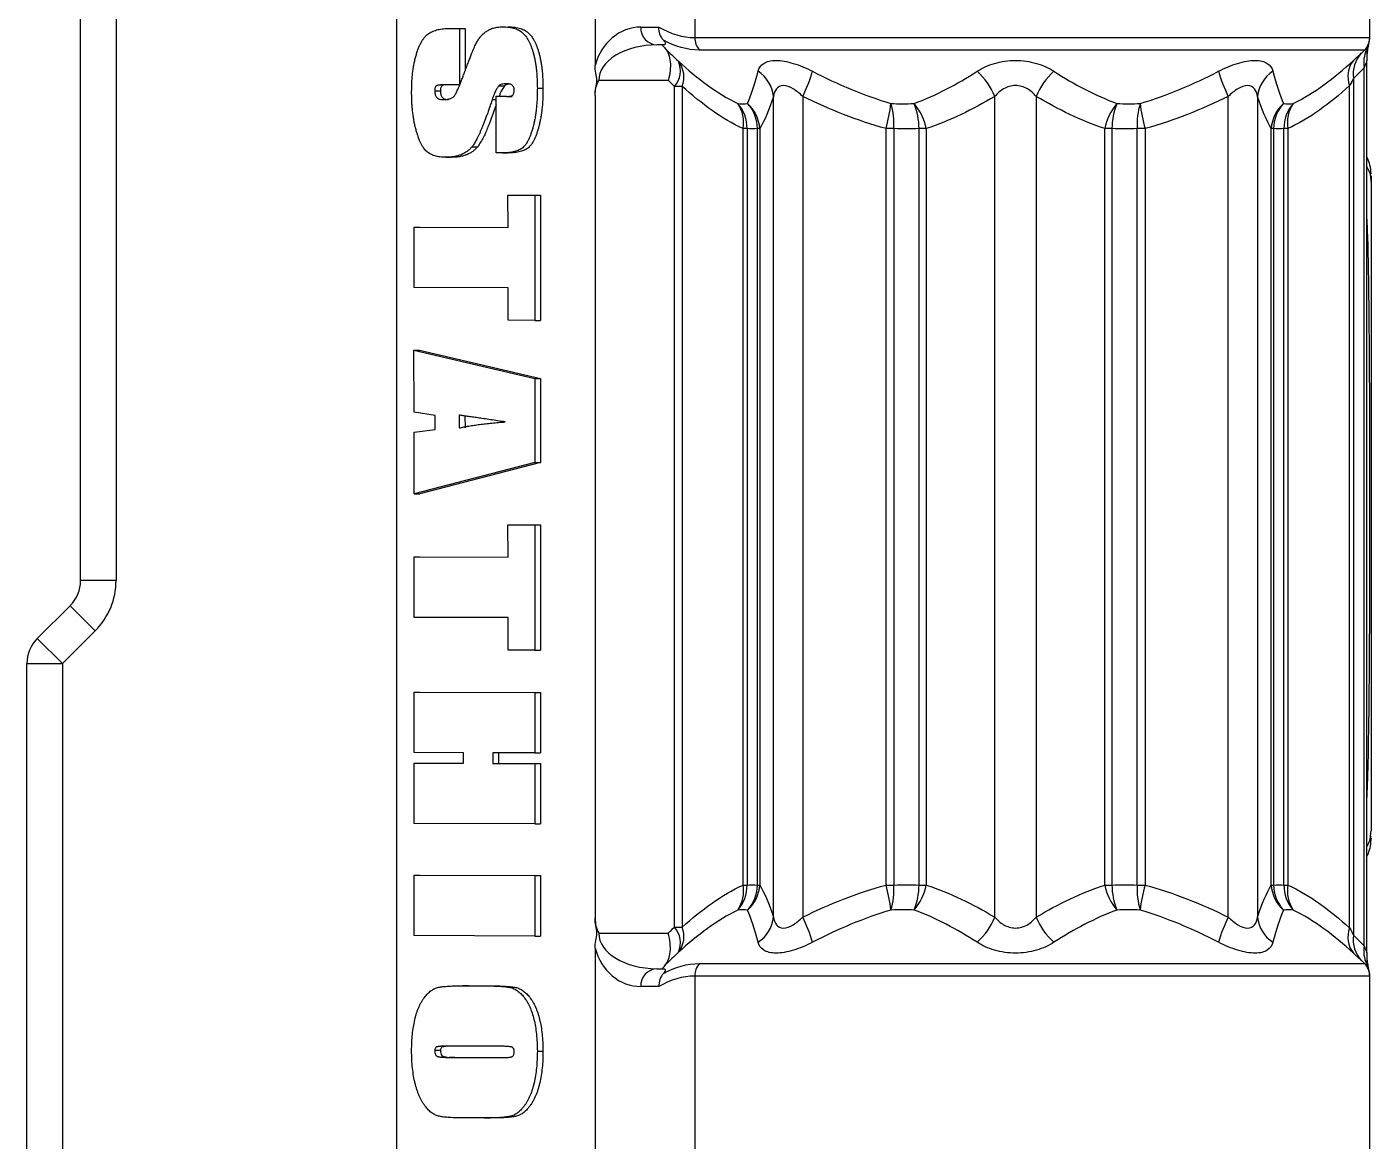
# Model space of a CAD drawing. Header units: millimetres. Extents: x -56 to 279, y 0 to 216.
# Drawn here: x -51.14 to -25.93, y 24.56 to 45.47 of the extents above; entities that cross this region are included whole.
import ezdxf

# ---------------------------------------------------------------- set-up
doc = ezdxf.new("R2010")
doc.units = ezdxf.units.MM

msp = doc.modelspace()

# ---------------------------------------------------------------- linework, layer by layer
at = {"color": 7, "linetype": 'Continuous', "lineweight": 25}
for p, q in [((-50.136, 35.082), (-50.136, 52.965)), ((-49.469, 52.965), (-49.469, 35.082)), ((-44.214, 52.965), (-44.214, 19.965)), ((-40.486, 52.965), (-40.486, 44.746)), ((-38.617, 52.965), (-38.617, 45.27)), ((-25.959, 45.266), (-25.959, 52.965)), ((-43.207, 45.442), (-43.032, 45.441)), ((-43.207, 45.442), (-43.101, 45.442)), ((-43.101, 45.442), (-42.926, 45.441)), ((-43.032, 45.441), (-43.03, 44.38)), ((-43.032, 45.441), (-42.926, 45.441)), ((-42.926, 45.441), (-42.925, 44.645)), ((-39.629, 45.465), (-39.289, 45.465)), ((-39.198, 45.132), (-39.327, 45.132)), ((-38.617, 45.27), (-25.959, 45.27)), ((-26.057, 45.034), (-38.529, 45.034)), ((-26.01, 44.842), (-26.008, 44.912)), ((-26.065, 28.225), (-26.065, 44.706)), ((-26.014, 28.089), (-26.014, 44.842)), ((-43.03, 44.38), (-43.329, 44.381)), ((-43.239, 44.38), (-43.297, 44.375)), ((-39.115, 44.465), (-40.418, 44.465)), ((-26.337, 28.563), (-26.337, 44.368)), ((-26.263, 44.504), (-26.263, 28.427)), ((-43.493, 44.272), (-43.387, 44.272)), ((-42.344, 43.106), (-42.345, 44.167)), ((-42.345, 44.167), (-42.151, 44.166)), ((-42.345, 44.167), (-42.239, 44.167)), ((-42.291, 44.365), (-42.185, 44.365)), ((-42.239, 44.167), (-42.147, 44.167)), ((-42.151, 44.166), (-42.045, 44.166)), ((-41.57, 44.319), (-41.464, 44.319)), ((-40.486, 44.185), (-40.486, 28.746)), ((-38.852, 44.353), (-38.997, 44.353)), ((-38.997, 28.578), (-38.997, 44.353)), ((-38.852, 44.353), (-38.852, 28.578)), ((-37.142, 28.766), (-37.142, 44.165)), ((-36.593, 44.165), (-36.593, 28.766)), ((-32.991, 28.766), (-32.991, 44.165)), ((-32.214, 44.165), (-32.214, 28.766)), ((-28.613, 28.766), (-28.613, 44.165)), ((-28.063, 44.165), (-28.063, 28.766)), ((-37.637, 43.561), (-37.712, 43.561)), ((-37.712, 29.369), (-37.712, 43.561)), ((-37.637, 43.561), (-37.637, 29.369)), ((-37.399, 43.561), (-37.441, 43.561)), ((-37.441, 29.369), (-37.441, 43.561)), ((-37.399, 43.561), (-37.399, 29.369)), ((-34.884, 43.561), (-35.031, 43.561)), ((-35.031, 29.369), (-35.031, 43.561)), ((-34.884, 43.561), (-34.884, 29.369)), ((-34.277, 43.561), (-34.411, 43.561)), ((-34.411, 29.369), (-34.411, 43.561)), ((-34.277, 43.561), (-34.277, 29.369)), ((-30.928, 29.369), (-30.928, 43.561)), ((-30.795, 43.561), (-30.928, 43.561)), ((-30.795, 43.561), (-30.795, 29.369)), ((-30.321, 29.369), (-30.321, 43.561)), ((-30.174, 43.561), (-30.321, 43.561)), ((-30.174, 43.561), (-30.174, 29.369)), ((-27.806, 29.369), (-27.806, 43.561)), ((-27.764, 43.561), (-27.806, 43.561)), ((-27.764, 43.561), (-27.764, 29.369)), ((-27.568, 29.369), (-27.568, 43.561)), ((-27.494, 43.561), (-27.568, 43.561)), ((-27.494, 43.561), (-27.494, 29.369)), ((-42.794, 43.222), (-42.688, 43.222)), ((-43.285, 43.023), (-43.179, 43.023)), ((-42.226, 43.105), (-42.344, 43.106)), ((-42.226, 43.105), (-42.119, 43.105)), ((-25.936, 42.673), (-25.936, 42.545)), ((-42.12, 41.706), (-42.121, 42.312)), ((-42.121, 42.312), (-41.619, 42.31)), ((-42.121, 42.312), (-42.015, 42.312)), ((-42.015, 42.312), (-41.513, 42.31)), ((-41.619, 42.31), (-41.616, 39.962)), ((-41.619, 42.31), (-41.513, 42.31)), ((-41.513, 42.31), (-41.509, 39.962)), ((-43.88, 40.577), (-43.882, 41.712)), ((-43.882, 41.712), (-42.12, 41.706)), ((-43.882, 41.712), (-43.776, 41.712)), ((-43.776, 41.712), (-42.12, 41.707)), ((-42.119, 40.572), (-43.88, 40.577)), ((-42.118, 39.964), (-42.119, 40.572)), ((-41.616, 39.962), (-42.118, 39.964)), ((-41.616, 39.962), (-41.509, 39.962)), ((-43.881, 38.241), (-43.883, 39.407)), ((-43.883, 39.407), (-41.618, 38.872)), ((-43.883, 39.407), (-43.777, 39.407)), ((-43.777, 39.407), (-41.512, 38.872)), ((-41.618, 38.872), (-41.616, 37.296)), ((-41.618, 38.872), (-41.512, 38.872)), ((-41.512, 38.872), (-41.51, 37.296)), ((-43.485, 38.179), (-43.881, 38.241)), ((-43.485, 37.913), (-43.485, 38.179)), ((-43.033, 38.185), (-43.033, 37.944)), ((-42.927, 38.169), (-42.926, 37.944)), ((-43.881, 37.864), (-43.485, 37.913)), ((-43.879, 36.708), (-43.881, 37.864)), ((-41.616, 37.296), (-43.879, 36.708)), ((-41.51, 37.296), (-43.773, 36.708)), ((-41.616, 37.296), (-41.51, 37.296)), ((-43.879, 36.708), (-43.773, 36.708)), ((-42.12, 35.52), (-42.121, 36.126)), ((-42.121, 36.126), (-41.619, 36.124)), ((-42.121, 36.126), (-42.015, 36.126)), ((-42.015, 36.126), (-41.513, 36.124)), ((-41.619, 36.124), (-41.616, 33.776)), ((-41.619, 36.124), (-41.513, 36.124)), ((-41.513, 36.124), (-41.509, 33.776)), ((-43.88, 34.391), (-43.882, 35.526)), ((-43.882, 35.526), (-42.12, 35.52)), ((-43.882, 35.526), (-43.776, 35.526)), ((-43.776, 35.526), (-42.12, 35.521)), ((-49.469, 35.082), (-50.136, 35.082)), ((-50.947, 33.994), (-50.331, 34.61)), ((-50.331, 34.61), (-49.86, 34.139)), ((-42.119, 34.386), (-43.88, 34.391)), ((-42.118, 33.778), (-42.119, 34.386)), ((-49.86, 34.139), (-50.476, 33.523)), ((-50.476, 33.523), (-50.947, 33.994)), ((-41.616, 33.776), (-42.118, 33.778)), ((-41.616, 33.776), (-41.509, 33.776)), ((-51.143, 33.523), (-50.476, 33.523)), ((-51.143, 19.965), (-51.143, 33.523)), ((-50.476, 33.523), (-50.476, 19.965)), ((-43.881, 31.853), (-43.882, 32.987)), ((-43.882, 32.987), (-41.618, 32.98)), ((-43.882, 32.987), (-43.776, 32.987)), ((-43.776, 32.987), (-41.512, 32.98)), ((-41.618, 32.98), (-41.617, 31.846)), ((-41.618, 32.98), (-41.512, 32.98)), ((-41.512, 32.98), (-41.511, 31.846)), ((-42.956, 31.85), (-43.881, 31.853)), ((-42.955, 31.653), (-42.956, 31.85)), ((-41.617, 31.846), (-42.404, 31.848)), ((-42.404, 31.848), (-42.404, 31.651)), ((-42.298, 31.848), (-42.298, 31.651)), ((-41.617, 31.846), (-41.511, 31.846)), ((-43.879, 30.522), (-43.881, 31.656)), ((-43.881, 31.656), (-42.955, 31.653)), ((-43.881, 31.656), (-43.774, 31.656)), ((-43.774, 31.656), (-42.955, 31.654)), ((-42.404, 31.651), (-41.616, 31.649)), ((-42.404, 31.651), (-42.298, 31.651)), ((-42.298, 31.651), (-41.51, 31.649)), ((-41.616, 31.649), (-41.615, 30.515)), ((-41.616, 31.649), (-41.51, 31.649)), ((-41.51, 31.649), (-41.509, 30.515)), ((-41.615, 30.515), (-43.879, 30.522)), ((-41.615, 30.515), (-41.509, 30.515)), ((-43.881, 28.419), (-43.882, 29.553)), ((-43.882, 29.553), (-41.618, 29.546)), ((-43.882, 29.553), (-43.776, 29.553)), ((-43.776, 29.553), (-41.512, 29.546)), ((-41.618, 29.546), (-41.617, 28.412)), ((-41.618, 29.546), (-41.512, 29.546)), ((-41.512, 29.546), (-41.511, 28.412)), ((-37.712, 29.369), (-37.637, 29.369)), ((-37.441, 29.369), (-37.399, 29.369)), ((-35.031, 29.369), (-34.884, 29.369)), ((-34.411, 29.369), (-34.277, 29.369)), ((-30.928, 29.369), (-30.795, 29.369)), ((-30.321, 29.369), (-30.174, 29.369)), ((-27.806, 29.369), (-27.764, 29.369)), ((-27.568, 29.369), (-27.494, 29.369)), ((-38.997, 28.578), (-38.852, 28.578)), ((-41.617, 28.412), (-43.881, 28.419)), ((-41.617, 28.412), (-41.511, 28.412)), ((-40.418, 28.465), (-39.115, 28.465)), ((-40.486, 28.185), (-40.486, 19.965)), ((-26.008, 28.019), (-26.009, 28.089)), ((-39.327, 27.799), (-39.198, 27.799)), ((-38.529, 27.896), (-26.057, 27.896)), ((-42.864, 27.478), (-42.97, 27.478)), ((-42.939, 27.478), (-42.562, 27.477)), ((-42.939, 27.478), (-42.832, 27.478)), ((-42.864, 27.478), (-42.832, 27.478)), ((-42.832, 27.478), (-42.456, 27.477)), ((-25.959, 27.661), (-38.617, 27.661)), ((-38.617, 27.661), (-38.617, 19.965)), ((-25.959, 19.965), (-25.959, 27.665)), ((-42.562, 27.477), (-42.456, 27.477)), ((-39.289, 27.465), (-39.629, 27.465)), ((-43.386, 26.261), (-43.493, 26.261)), ((-42.214, 26.342), (-43.242, 26.345)), ((-41.57, 26.253), (-41.464, 26.253)), ((-43.226, 26.134), (-42.214, 26.131)), ((-43.119, 26.134), (-43.226, 26.134)), ((-43.2, 26.138), (-43.133, 26.135)), ((-43.119, 26.134), (-42.208, 26.131)), ((-42.559, 24.998), (-42.936, 24.999)), ((-42.559, 24.998), (-42.453, 24.998))]:
    msp.add_line(p, q, dxfattribs=at)
at = {"color": 8, "linetype": 'Continuous', "lineweight": 25}
msp.add_line((-42.416, 44.106), (-42.345, 44.106), dxfattribs=at)
at = {"color": 7, "linetype": 'Continuous', "lineweight": 25}
for centre, radius, start, end in [((-39.311, 45.45), 0.319, 177.297, 267.0142), ((-38.266, 45.268), 0.352, 179.5766, 221.5357), ((-26.293, 45.27), 0.333, 315.0004, 0.0001), ((-25.712, 44.593), 0.558, 136.7221, 189.154), ((-25.515, 44.802), 0.558, 155.0677, 189.8813), ((-39.331, 44.647), 0.445, 318.6553, 23.4814), ((-39.302, 44.526), 0.482, 339.0032, 38.235), ((-37.779, 44.1), 0.64, 5.8292, 56.9532), ((-39.087, 45.408), 2.787, 333.5126, 343.9278), ((-34.099, 43.735), 1.188, 21.1904, 49.3205), ((-31.107, 43.735), 1.188, 130.6795, 158.8096), ((-26.118, 45.408), 2.787, 196.0722, 206.4874), ((-27.427, 44.1), 0.64, 123.0468, 174.1708), ((-25.889, 44.541), 0.481, 141.667, 201.1214), ((-38.321, 43.578), 0.684, 358.6121, 41.7151), ((-38.326, 43.679), 0.625, 349.2008, 34.4963), ((-38.067, 43.527), 0.668, 2.9311, 49.1593), ((-38.146, 43.553), 0.705, 0.6929, 42.8941), ((-37.868, 44.351), 2.945, 344.4555, 353.8059), ((-36.226, 43.64), 1.344, 356.6411, 16.9845), ((-35.341, 43.34), 1.087, 11.7765, 39.6307), ((-35.805, 43.53), 1.395, 1.2924, 21.1348), ((-29.864, 43.34), 1.087, 140.3693, 168.2235), ((-29.401, 43.53), 1.395, 158.8652, 178.7076), ((-28.979, 43.64), 1.344, 163.0155, 183.3589), ((-27.337, 44.351), 2.945, 186.1941, 195.5445), ((-27.139, 43.527), 0.668, 130.8407, 177.0689), ((-27.059, 43.553), 0.705, 137.1059, 179.3071), ((-26.885, 43.578), 0.684, 138.2849, 181.3879), ((-26.879, 43.679), 0.625, 145.5037, 190.7992), ((-26.603, 42.715), 0.667, 0.0024, 27.9722), ((-50.803, 35.082), 0.667, 315, 0), ((-50.803, 35.082), 1.333, 315, 0), ((-50.476, 33.523), 0.667, 135, 180), ((-38.321, 29.353), 0.684, 318.2849, 1.3879), ((-38.326, 29.252), 0.625, 325.5037, 10.7992), ((-38.067, 29.404), 0.668, 310.8407, 357.0689), ((-38.146, 29.378), 0.705, 317.1059, 359.3071), ((-37.868, 28.58), 2.945, 6.1941, 15.5445), ((-36.226, 29.291), 1.344, 343.0155, 3.3589), ((-35.341, 29.591), 1.087, 320.3693, 348.2235), ((-35.805, 29.401), 1.395, 338.8652, 358.7076), ((-29.864, 29.591), 1.087, 191.7765, 219.6307), ((-29.401, 29.401), 1.395, 181.2924, 201.1348), ((-28.979, 29.291), 1.344, 176.6411, 196.9845), ((-27.337, 28.58), 2.945, 164.4555, 173.8059), ((-27.139, 29.404), 0.668, 182.9311, 229.1593), ((-27.059, 29.378), 0.705, 180.6929, 222.8941), ((-26.885, 29.353), 0.684, 178.6121, 221.7151), ((-26.879, 29.252), 0.625, 169.2008, 214.4963), ((-37.779, 28.831), 0.64, 303.0468, 354.1708), ((-39.087, 27.523), 2.787, 16.0722, 26.4874), ((-34.099, 29.195), 1.188, 310.6795, 338.8096), ((-31.107, 29.195), 1.188, 201.1904, 229.3205), ((-26.118, 27.523), 2.787, 153.5126, 163.9278), ((-27.427, 28.831), 0.64, 185.8292, 236.9532), ((-39.331, 28.284), 0.445, 336.5186, 41.3447), ((-39.302, 28.405), 0.482, 321.765, 20.9968), ((-25.889, 28.39), 0.481, 158.8786, 218.333), ((-25.712, 28.338), 0.558, 170.846, 223.2779), ((-25.515, 28.129), 0.558, 170.1187, 204.9323), ((-39.311, 27.48), 0.319, 92.9858, 182.703), ((-38.266, 27.663), 0.352, 138.4643, 180.4234), ((-26.293, 27.661), 0.333, 359.9999, 44.9996)]:
    msp.add_arc(centre, radius, start, end, dxfattribs=at)
at = {"color": 8, "linetype": 'Continuous', "lineweight": 25}
for centre, start, end in [((-26.267, 45.196), 327.2291, 349.0215), ((-26.267, 27.735), 10.9007, 32.771)]:
    msp.add_arc(centre, 0.293, start, end, dxfattribs=at)
at = {"color": 7, "linetype": 'Continuous', "lineweight": 25}
for centre, major_axis, ratio, start_param, end_param in [((-39.629, 44.465), (0, 1), 0.8927, 0, 1.286503), ((-39.327, 44.465), (1.091, 0), 0.61118, 1.570796, 3.141593), ((-39.327, 28.465), (1.091, 0), 0.61118, 3.141593, 4.712389), ((-39.629, 28.465), (0, 1), 0.8927, 1.855089, 3.141593)]:
    msp.add_ellipse(centre, major_axis=major_axis, ratio=ratio, start_param=start_param, end_param=end_param, dxfattribs=at)
for points, knots in [([(-43.927, 44.235), (-43.927, 44.269), (-43.926, 44.336), (-43.923, 44.436), (-43.916, 44.531), (-43.906, 44.623), (-43.894, 44.711), (-43.879, 44.795), (-43.861, 44.875), (-43.84, 44.952), (-43.817, 45.023), (-43.792, 45.089), (-43.765, 45.147), (-43.737, 45.2), (-43.707, 45.246), (-43.676, 45.287), (-43.643, 45.321), (-43.607, 45.348), (-43.569, 45.37), (-43.527, 45.389), (-43.482, 45.406), (-43.434, 45.419), (-43.382, 45.429), (-43.327, 45.436), (-43.268, 45.441), (-43.228, 45.441), (-43.207, 45.442)], [0, 0, 0, 0, 0.060416, 0.11856, 0.174719, 0.228989, 0.280958, 0.331468, 0.380261, 0.427461, 0.472369, 0.514516, 0.553522, 0.589887, 0.623839, 0.655934, 0.686034, 0.714885, 0.74407, 0.774754, 0.806986, 0.841339, 0.877554, 0.915978, 0.956897, 1, 1, 1, 1]), ([(-42.92, 44.657), (-42.908, 44.688), (-42.886, 44.747), (-42.855, 44.832), (-42.825, 44.908), (-42.798, 44.976), (-42.773, 45.036), (-42.751, 45.088), (-42.731, 45.132), (-42.707, 45.18), (-42.676, 45.233), (-42.633, 45.29), (-42.583, 45.34), (-42.536, 45.379), (-42.495, 45.405), (-42.463, 45.423), (-42.428, 45.438), (-42.39, 45.449), (-42.351, 45.459), (-42.31, 45.466), (-42.267, 45.469), (-42.237, 45.47), (-42.222, 45.47)], [0, 0, 0, 0, 0.080577, 0.154475, 0.221593, 0.281654, 0.335343, 0.381986, 0.42156, 0.454868, 0.514557, 0.575074, 0.637027, 0.701523, 0.734795, 0.768612, 0.803613, 0.840041, 0.877547, 0.91655, 0.957273, 1, 1, 1, 1]), ([(-42.222, 45.47), (-42.201, 45.47), (-42.16, 45.469), (-42.1, 45.463), (-42.044, 45.454), (-41.993, 45.44), (-41.947, 45.422), (-41.904, 45.402), (-41.866, 45.376), (-41.832, 45.347), (-41.802, 45.313), (-41.773, 45.275), (-41.747, 45.233), (-41.721, 45.187), (-41.699, 45.135), (-41.677, 45.08), (-41.657, 45.02), (-41.639, 44.956), (-41.623, 44.888), (-41.609, 44.816), (-41.597, 44.741), (-41.587, 44.663), (-41.58, 44.582), (-41.575, 44.497), (-41.571, 44.409), (-41.571, 44.35), (-41.57, 44.319)], [0, 0, 0, 0, 0.047744, 0.092113, 0.133798, 0.172605, 0.208806, 0.242829, 0.27522, 0.305841, 0.336611, 0.368392, 0.401439, 0.435848, 0.472497, 0.510848, 0.5512, 0.593917, 0.638431, 0.68462, 0.732566, 0.78236, 0.833654, 0.887133, 0.942596, 1, 1, 1, 1]), ([(-42.116, 45.47), (-42.095, 45.47), (-42.053, 45.469), (-41.993, 45.463), (-41.938, 45.454), (-41.887, 45.44), (-41.84, 45.422), (-41.798, 45.402), (-41.76, 45.376), (-41.726, 45.347), (-41.695, 45.313), (-41.667, 45.275), (-41.64, 45.233), (-41.615, 45.187), (-41.592, 45.135), (-41.571, 45.08), (-41.551, 45.02), (-41.533, 44.956), (-41.517, 44.888), (-41.503, 44.816), (-41.491, 44.741), (-41.481, 44.663), (-41.474, 44.582), (-41.469, 44.497), (-41.465, 44.409), (-41.464, 44.35), (-41.464, 44.319)], [0, 0, 0, 0, 0.047744, 0.092113, 0.133798, 0.172605, 0.208806, 0.242829, 0.27522, 0.305841, 0.336611, 0.368392, 0.401439, 0.435848, 0.472497, 0.510848, 0.5512, 0.593917, 0.638431, 0.68462, 0.732566, 0.78236, 0.833654, 0.887133, 0.942596, 1, 1, 1, 1]), ([(-39.207, 45.223), (-39.235, 45.254), (-39.257, 45.292), (-39.285, 45.375), (-39.291, 45.421), (-39.289, 45.465)], [0, 0, 0, 0, 0.5, 0.5, 1, 1, 1, 1]), ([(-39.219, 45.132), (-39.224, 45.132), (-39.224, 45.128), (-39.21, 45.106), (-39.195, 45.089), (-39.171, 45.063)], [0, 0, 0, 0, 0.5, 0.5, 1, 1, 1, 1]), ([(-39.207, 45.223), (-39.192, 45.207), (-39.184, 45.195), (-39.175, 45.178), (-39.173, 45.172), (-39.169, 45.156), (-39.17, 45.15), (-39.177, 45.135), (-39.187, 45.132), (-39.198, 45.132)], [0, 0, 0, 0, 0.125, 0.125, 0.25, 0.25, 0.5, 0.5, 1, 1, 1, 1]), ([(-26.011, 44.911), (-26.01, 44.914), (-26.006, 44.957), (-25.996, 45.037), (-25.985, 45.11), (-25.98, 45.137), (-25.979, 45.142)], [0, 0, 0, 0, 0.019985, 0.372378, 0.874321, 1, 1, 1, 1]), ([(-25.979, 45.14), (-25.977, 45.151), (-25.971, 45.184), (-25.974, 45.172), (-25.969, 45.19), (-25.964, 45.213), (-25.959, 45.242), (-25.961, 45.266), (-25.963, 45.278)], [0, 0, 0, 0, 0.226637, 0.707038, 0.803582, 0.850887, 0.922683, 1, 1, 1, 1]), ([(-39.171, 45.063), (-39.119, 45.006), (-39.087, 44.918), (-39.073, 44.761), (-39.074, 44.704), (-39.087, 44.588), (-39.099, 44.526), (-39.115, 44.465)], [0, 0, 0, 0, 0.5, 0.5, 0.75, 0.75, 1, 1, 1, 1]), ([(-26.021, 45.037), (-26.024, 45.05), (-26.029, 45.052), (-26.041, 45.049), (-26.049, 45.043), (-26.057, 45.034)], [0, 0, 0, 0, 0.5, 0.5, 1, 1, 1, 1]), ([(-43.116, 44.186), (-43.111, 44.196), (-43.099, 44.216), (-43.081, 44.254), (-43.06, 44.299), (-43.037, 44.354), (-43.011, 44.417), (-42.983, 44.489), (-42.952, 44.57), (-42.931, 44.627), (-42.92, 44.657)], [0, 0, 0, 0, 0.063623, 0.144778, 0.243609, 0.359265, 0.492804, 0.64428, 0.813601, 1, 1, 1, 1]), ([(-40.486, 44.185), (-40.486, 44.232), (-40.481, 44.279), (-40.466, 44.372), (-40.452, 44.418), (-40.452, 44.511), (-40.465, 44.558), (-40.481, 44.651), (-40.486, 44.698), (-40.486, 44.746)], [0, 0, 0, 0, 0.25, 0.25, 0.5, 0.5, 0.75, 0.75, 1, 1, 1, 1]), ([(-38.923, 44.824), (-38.745, 44.663), (-38.564, 44.512), (-38.193, 44.244), (-38.003, 44.126), (-37.811, 44.033)], [0, 0, 0, 0, 0.5, 0.5, 1, 1, 1, 1]), ([(-37.43, 44.636), (-37.414, 44.698), (-37.38, 44.749), (-37.296, 44.803), (-37.263, 44.817), (-37.186, 44.835), (-37.142, 44.84), (-37.047, 44.84), (-36.996, 44.836), (-36.886, 44.817), (-36.828, 44.803), (-36.652, 44.75), (-36.529, 44.698), (-36.409, 44.636)], [0, 0, 0, 0, 0.25, 0.25, 0.375, 0.375, 0.5, 0.5, 0.625, 0.625, 0.75, 0.75, 1, 1, 1, 1]), ([(-33.324, 44.636), (-33.228, 44.698), (-33.119, 44.749), (-32.934, 44.803), (-32.87, 44.817), (-32.739, 44.835), (-32.671, 44.84), (-32.536, 44.84), (-32.469, 44.836), (-32.338, 44.817), (-32.273, 44.803), (-32.089, 44.75), (-31.977, 44.698), (-31.881, 44.636)], [0, 0, 0, 0, 0.25, 0.25, 0.375, 0.375, 0.5, 0.5, 0.625, 0.625, 0.75, 0.75, 1, 1, 1, 1]), ([(-28.796, 44.636), (-28.676, 44.698), (-28.555, 44.749), (-28.378, 44.803), (-28.321, 44.817), (-28.213, 44.835), (-28.16, 44.84), (-28.064, 44.84), (-28.021, 44.836), (-27.944, 44.817), (-27.91, 44.803), (-27.826, 44.75), (-27.791, 44.698), (-27.775, 44.636)], [0, 0, 0, 0, 0.25, 0.25, 0.375, 0.375, 0.5, 0.5, 0.625, 0.625, 0.75, 0.75, 1, 1, 1, 1]), ([(-27.395, 44.033), (-27.199, 44.127), (-27.007, 44.247), (-26.631, 44.521), (-26.447, 44.674), (-26.266, 44.839)], [0, 0, 0, 0, 0.5, 0.5, 1, 1, 1, 1]), ([(-43.329, 44.381), (-43.339, 44.381), (-43.357, 44.381), (-43.382, 44.38), (-43.405, 44.378), (-43.424, 44.376), (-43.44, 44.372), (-43.454, 44.369), (-43.464, 44.364), (-43.474, 44.356), (-43.482, 44.342), (-43.488, 44.322), (-43.492, 44.299), (-43.493, 44.281), (-43.493, 44.272)], [0, 0, 0, 0, 0.128638, 0.2428919, 0.3433868, 0.4313733, 0.5059252, 0.5673268, 0.6165105, 0.6545902, 0.7249997, 0.801828, 0.8941478, 1, 1, 1, 1]), ([(-43.334, 44.372), (-43.334, 44.372), (-43.339, 44.371), (-43.348, 44.369), (-43.358, 44.364), (-43.367, 44.356), (-43.375, 44.342), (-43.382, 44.322), (-43.386, 44.299), (-43.386, 44.281), (-43.387, 44.272)], [0.5, 0.5, 0.5, 0.5, 0.5059252, 0.5673268, 0.6165105, 0.6545902, 0.7249997, 0.801828, 0.8941478, 1, 1, 1, 1]), ([(-42.144, 44.401), (-42.161, 44.401), (-42.191, 44.401), (-42.233, 44.394), (-42.266, 44.384), (-42.284, 44.371), (-42.291, 44.365)], [0, 0, 0, 0, 0.32726, 0.598101, 0.820863, 1, 1, 1, 1]), ([(-42.112, 44.395), (-42.116, 44.395), (-42.142, 44.393), (-42.165, 44.378), (-42.185, 44.365)], [0, 0, 0, 0, 0.14056, 1, 1, 1, 1]), ([(-42.005, 44.287), (-42.006, 44.295), (-42.006, 44.311), (-42.012, 44.333), (-42.021, 44.352), (-42.034, 44.37), (-42.052, 44.385), (-42.077, 44.395), (-42.108, 44.4), (-42.132, 44.401), (-42.144, 44.401)], [0, 0, 0, 0, 0.104658, 0.204107, 0.29935, 0.399591, 0.508154, 0.640817, 0.804764, 1, 1, 1, 1]), ([(-40.486, 44.185), (-40.486, 44.235), (-40.481, 44.284), (-40.459, 44.379), (-40.441, 44.425), (-40.418, 44.465)], [0, 0, 0, 0, 0.5, 0.5, 1, 1, 1, 1]), ([(-36.593, 44.165), (-36.649, 44.22), (-36.71, 44.27), (-36.834, 44.345), (-36.899, 44.369), (-37.012, 44.369), (-37.056, 44.345), (-37.116, 44.269), (-37.133, 44.22), (-37.142, 44.165)], [0, 0, 0, 0, 0.25, 0.25, 0.5, 0.5, 0.75, 0.75, 1, 1, 1, 1]), ([(-32.214, 44.165), (-32.26, 44.22), (-32.316, 44.27), (-32.445, 44.345), (-32.523, 44.369), (-32.683, 44.369), (-32.759, 44.345), (-32.891, 44.269), (-32.945, 44.22), (-32.991, 44.165)], [0, 0, 0, 0, 0.25, 0.25, 0.5, 0.5, 0.75, 0.75, 1, 1, 1, 1]), ([(-28.063, 44.165), (-28.072, 44.22), (-28.09, 44.27), (-28.149, 44.345), (-28.193, 44.369), (-28.306, 44.369), (-28.371, 44.345), (-28.497, 44.269), (-28.556, 44.22), (-28.613, 44.165)], [0, 0, 0, 0, 0.25, 0.25, 0.5, 0.5, 0.75, 0.75, 1, 1, 1, 1]), ([(-43.285, 43.023), (-43.304, 43.023), (-43.342, 43.024), (-43.395, 43.029), (-43.446, 43.037), (-43.492, 43.049), (-43.535, 43.064), (-43.575, 43.083), (-43.611, 43.105), (-43.644, 43.13), (-43.674, 43.16), (-43.702, 43.196), (-43.729, 43.239), (-43.755, 43.287), (-43.78, 43.342), (-43.803, 43.402), (-43.825, 43.469), (-43.846, 43.541), (-43.865, 43.618), (-43.881, 43.698), (-43.896, 43.781), (-43.907, 43.866), (-43.916, 43.955), (-43.923, 44.045), (-43.926, 44.139), (-43.927, 44.202), (-43.927, 44.235)], [0, 0, 0, 0, 0.041756, 0.080765, 0.117544, 0.152001, 0.184423, 0.215012, 0.244277, 0.271964, 0.300251, 0.330141, 0.362643, 0.397796, 0.435526, 0.476554, 0.520429, 0.567611, 0.616947, 0.667672, 0.719462, 0.772633, 0.827208, 0.883342, 0.940644, 1, 1, 1, 1]), ([(-43.493, 44.272), (-43.492, 44.259), (-43.492, 44.233), (-43.485, 44.198), (-43.474, 44.169), (-43.458, 44.144), (-43.436, 44.128), (-43.41, 44.115), (-43.379, 44.108), (-43.357, 44.107), (-43.345, 44.106)], [0, 0, 0, 0, 0.146425, 0.274898, 0.387318, 0.492849, 0.599545, 0.716437, 0.84914, 1, 1, 1, 1]), ([(-43.387, 44.272), (-43.386, 44.259), (-43.385, 44.233), (-43.379, 44.198), (-43.368, 44.169), (-43.352, 44.144), (-43.33, 44.128), (-43.304, 44.115), (-43.273, 44.108), (-43.251, 44.107), (-43.239, 44.106)], [0, 0, 0, 0, 0.146425, 0.274898, 0.387318, 0.492849, 0.599545, 0.716437, 0.84914, 1, 1, 1, 1]), ([(-43.345, 44.106), (-43.331, 44.107), (-43.304, 44.107), (-43.265, 44.111), (-43.23, 44.116), (-43.2, 44.125), (-43.173, 44.136), (-43.15, 44.15), (-43.13, 44.166), (-43.121, 44.18), (-43.116, 44.186)], [0, 0, 0, 0, 0.173152, 0.331304, 0.473054, 0.60021, 0.715127, 0.818785, 0.912145, 1, 1, 1, 1]), ([(-42.291, 44.365), (-42.296, 44.36), (-42.307, 44.349), (-42.321, 44.328), (-42.336, 44.303), (-42.352, 44.273), (-42.367, 44.238), (-42.383, 44.198), (-42.4, 44.154), (-42.411, 44.123), (-42.416, 44.106)], [0, 0, 0, 0, 0.0767161, 0.164809, 0.2682896, 0.3844898, 0.5155606, 0.6616906, 0.82304, 1, 1, 1, 1]), ([(-42.185, 44.365), (-42.215, 44.321), (-42.256, 44.259), (-42.28, 44.187), (-42.287, 44.167)], [0, 0, 0, 0, 0.717231, 1, 1, 1, 1]), ([(-41.57, 44.319), (-41.571, 44.285), (-41.571, 44.219), (-41.574, 44.12), (-41.581, 44.026), (-41.589, 43.934), (-41.6, 43.847), (-41.613, 43.762), (-41.628, 43.681), (-41.647, 43.605), (-41.666, 43.533), (-41.688, 43.467), (-41.71, 43.407), (-41.734, 43.354), (-41.759, 43.307), (-41.785, 43.266), (-41.813, 43.231), (-41.843, 43.202), (-41.876, 43.179), (-41.913, 43.159), (-41.954, 43.142), (-42, 43.128), (-42.05, 43.118), (-42.104, 43.11), (-42.163, 43.106), (-42.204, 43.105), (-42.226, 43.105)], [0, 0, 0, 0, 0.061087, 0.120487, 0.177464, 0.232606, 0.286115, 0.337535, 0.387496, 0.435544, 0.481213, 0.523686, 0.562846, 0.599085, 0.632606, 0.66335, 0.691933, 0.718387, 0.745109, 0.773569, 0.804478, 0.837877, 0.873778, 0.912745, 0.954727, 1, 1, 1, 1]), ([(-42.151, 44.166), (-42.136, 44.166), (-42.108, 44.167), (-42.072, 44.171), (-42.046, 44.178), (-42.027, 44.19), (-42.017, 44.208), (-42.01, 44.229), (-42.005, 44.256), (-42.005, 44.276), (-42.005, 44.287)], [0, 0, 0, 0, 0.215358, 0.382664, 0.509435, 0.596481, 0.673768, 0.764079, 0.871426, 1, 1, 1, 1]), ([(-41.464, 44.319), (-41.464, 44.285), (-41.465, 44.219), (-41.468, 44.12), (-41.474, 44.026), (-41.482, 43.934), (-41.493, 43.847), (-41.506, 43.762), (-41.522, 43.681), (-41.54, 43.605), (-41.56, 43.533), (-41.581, 43.467), (-41.604, 43.407), (-41.627, 43.354), (-41.653, 43.307), (-41.679, 43.266), (-41.707, 43.231), (-41.737, 43.202), (-41.77, 43.179), (-41.807, 43.159), (-41.848, 43.142), (-41.893, 43.128), (-41.943, 43.118), (-41.998, 43.11), (-42.057, 43.106), (-42.098, 43.105), (-42.119, 43.105)], [0, 0, 0, 0, 0.061087, 0.120487, 0.177464, 0.232606, 0.286115, 0.337535, 0.387496, 0.435544, 0.481213, 0.523686, 0.562846, 0.599085, 0.632606, 0.66335, 0.691933, 0.718387, 0.745109, 0.773569, 0.804478, 0.837877, 0.873778, 0.912745, 0.954727, 1, 1, 1, 1]), ([(-42.416, 44.106), (-42.426, 44.077), (-42.445, 44.021), (-42.473, 43.939), (-42.5, 43.861), (-42.527, 43.787), (-42.553, 43.717), (-42.579, 43.651), (-42.603, 43.589), (-42.627, 43.532), (-42.65, 43.479), (-42.673, 43.43), (-42.695, 43.385), (-42.716, 43.344), (-42.737, 43.308), (-42.756, 43.275), (-42.775, 43.246), (-42.788, 43.23), (-42.794, 43.222)], [0, 0, 0, 0, 0.0935991, 0.1826251, 0.2675633, 0.3484211, 0.4252071, 0.4978677, 0.566542, 0.6306463, 0.6907806, 0.746884, 0.7990244, 0.8467484, 0.8910852, 0.9310896, 0.9673341, 1, 1, 1, 1]), ([(-42.345, 44.009), (-42.393, 43.87), (-42.465, 43.663), (-42.576, 43.396), (-42.651, 43.28), (-42.688, 43.222)], [0, 0, 0, 0, 0.508171, 0.754328, 1, 1, 1, 1]), ([(-42.794, 43.222), (-42.808, 43.206), (-42.837, 43.173), (-42.886, 43.133), (-42.941, 43.099), (-43, 43.07), (-43.064, 43.049), (-43.133, 43.033), (-43.208, 43.024), (-43.259, 43.023), (-43.285, 43.023)], [0, 0, 0, 0, 0.110148, 0.221908, 0.337019, 0.455549, 0.579785, 0.712102, 0.85188, 1, 1, 1, 1]), ([(-42.688, 43.222), (-42.702, 43.206), (-42.731, 43.173), (-42.78, 43.133), (-42.834, 43.099), (-42.893, 43.07), (-42.958, 43.049), (-43.027, 43.033), (-43.101, 43.024), (-43.153, 43.023), (-43.179, 43.023)], [0, 0, 0, 0, 0.110148, 0.221908, 0.337019, 0.455549, 0.579785, 0.712102, 0.85188, 1, 1, 1, 1]), ([(-25.936, 42.545), (-25.936, 42.458), (-25.936, 42.341), (-25.936, 42.054), (-25.936, 41.882), (-25.936, 41.494), (-25.936, 41.278), (-25.936, 40.803), (-25.936, 40.543), (-25.936, 39.998), (-25.936, 39.71), (-25.936, 39.105), (-25.936, 38.786), (-25.936, 38.141), (-25.936, 37.812), (-25.936, 37.141), (-25.936, 36.798), (-25.936, 35.768), (-25.936, 35.1), (-25.936, 34.125), (-25.936, 33.81), (-25.936, 33.209), (-25.936, 32.922), (-25.936, 32.511), (-25.936, 32.377), (-25.936, 32.121), (-25.936, 31.998), (-25.936, 31.645), (-25.936, 31.43), (-25.936, 31.139), (-25.936, 31.048), (-25.936, 30.878), (-25.936, 30.8), (-25.936, 30.586), (-25.936, 30.47), (-25.936, 30.384)], [0, 0, 0, 0, 0.0625, 0.0625, 0.125, 0.125, 0.1875, 0.1875, 0.25, 0.25, 0.3125, 0.3125, 0.375, 0.375, 0.4375, 0.4375, 0.5, 0.5, 0.625, 0.625, 0.6875, 0.6875, 0.75, 0.75, 0.78125, 0.78125, 0.8125, 0.8125, 0.875, 0.875, 0.90625, 0.90625, 0.9375, 0.9375, 1, 1, 1, 1]), ([(-42.171, 38.058), (-42.219, 38.065), (-42.312, 38.079), (-42.446, 38.098), (-42.57, 38.117), (-42.683, 38.133), (-42.785, 38.149), (-42.877, 38.161), (-42.959, 38.174), (-43.009, 38.181), (-43.033, 38.185)], [0, 0, 0, 0, 0.167899, 0.32332, 0.466691, 0.597583, 0.716855, 0.82342, 0.917735, 1, 1, 1, 1]), ([(-43.033, 37.944), (-43.004, 37.951), (-42.945, 37.964), (-42.853, 37.981), (-42.755, 37.997), (-42.65, 38.011), (-42.539, 38.024), (-42.422, 38.037), (-42.299, 38.049), (-42.214, 38.055), (-42.171, 38.058)], [0, 0, 0, 0, 0.100494, 0.207823, 0.322034, 0.443532, 0.571987, 0.70771, 0.850151, 1, 1, 1, 1]), ([(-26.014, 29.904), (-26.003, 29.925), (-25.981, 29.972), (-25.956, 30.049), (-25.939, 30.128), (-25.934, 30.282), (-25.938, 30.177), (-25.937, 30.24), (-25.936, 30.281)], [0, 0, 0, 0, 0.073673, 0.161515, 0.249358, 0.3372, 0.563937, 1, 1, 1, 1]), ([(-40.486, 28.746), (-40.486, 28.696), (-40.481, 28.647), (-40.459, 28.552), (-40.441, 28.506), (-40.418, 28.465)], [0, 0, 0, 0, 0.5, 0.5, 1, 1, 1, 1]), ([(-40.486, 28.185), (-40.486, 28.232), (-40.481, 28.279), (-40.466, 28.372), (-40.452, 28.418), (-40.452, 28.511), (-40.465, 28.558), (-40.481, 28.651), (-40.486, 28.698), (-40.486, 28.746)], [0, 0, 0, 0, 0.25, 0.25, 0.5, 0.5, 0.75, 0.75, 1, 1, 1, 1]), ([(-37.811, 28.898), (-38.004, 28.805), (-38.192, 28.687), (-38.563, 28.419), (-38.745, 28.268), (-38.923, 28.106)], [0, 0, 0, 0, 0.5, 0.5, 1, 1, 1, 1]), ([(-37.142, 28.766), (-37.133, 28.711), (-37.116, 28.661), (-37.056, 28.586), (-37.012, 28.562), (-36.899, 28.562), (-36.834, 28.586), (-36.708, 28.662), (-36.649, 28.711), (-36.593, 28.766)], [0, 0, 0, 0, 0.25, 0.25, 0.5, 0.5, 0.75, 0.75, 1, 1, 1, 1]), ([(-32.991, 28.766), (-32.945, 28.711), (-32.89, 28.661), (-32.76, 28.586), (-32.682, 28.562), (-32.523, 28.562), (-32.446, 28.586), (-32.314, 28.662), (-32.26, 28.711), (-32.214, 28.766)], [0, 0, 0, 0, 0.25, 0.25, 0.5, 0.5, 0.75, 0.75, 1, 1, 1, 1]), ([(-28.613, 28.766), (-28.556, 28.711), (-28.496, 28.661), (-28.372, 28.586), (-28.306, 28.562), (-28.193, 28.562), (-28.149, 28.586), (-28.089, 28.662), (-28.072, 28.711), (-28.063, 28.766)], [0, 0, 0, 0, 0.25, 0.25, 0.5, 0.5, 0.75, 0.75, 1, 1, 1, 1]), ([(-26.266, 28.092), (-26.447, 28.256), (-26.631, 28.41), (-27.007, 28.683), (-27.199, 28.804), (-27.395, 28.898)], [0, 0, 0, 0, 0.5, 0.5, 1, 1, 1, 1]), ([(-39.171, 27.868), (-39.119, 27.925), (-39.087, 28.012), (-39.073, 28.169), (-39.074, 28.227), (-39.087, 28.343), (-39.099, 28.405), (-39.115, 28.465)], [0, 0, 0, 0, 0.5, 0.5, 0.75, 0.75, 1, 1, 1, 1]), ([(-36.409, 28.295), (-36.529, 28.233), (-36.65, 28.182), (-36.827, 28.128), (-36.884, 28.114), (-36.993, 28.096), (-37.045, 28.091), (-37.141, 28.091), (-37.184, 28.095), (-37.261, 28.114), (-37.295, 28.128), (-37.379, 28.181), (-37.414, 28.233), (-37.43, 28.295)], [0, 0, 0, 0, 0.25, 0.25, 0.375, 0.375, 0.5, 0.5, 0.625, 0.625, 0.75, 0.75, 1, 1, 1, 1]), ([(-31.881, 28.295), (-31.977, 28.233), (-32.087, 28.182), (-32.272, 28.128), (-32.335, 28.114), (-32.466, 28.096), (-32.534, 28.091), (-32.669, 28.091), (-32.736, 28.095), (-32.868, 28.114), (-32.933, 28.128), (-33.117, 28.181), (-33.228, 28.233), (-33.324, 28.295)], [0, 0, 0, 0, 0.25, 0.25, 0.375, 0.375, 0.5, 0.5, 0.625, 0.625, 0.75, 0.75, 1, 1, 1, 1]), ([(-27.775, 28.295), (-27.791, 28.233), (-27.825, 28.182), (-27.91, 28.128), (-27.943, 28.114), (-28.019, 28.096), (-28.063, 28.091), (-28.159, 28.091), (-28.21, 28.095), (-28.319, 28.114), (-28.377, 28.128), (-28.553, 28.181), (-28.676, 28.233), (-28.796, 28.295)], [0, 0, 0, 0, 0.25, 0.25, 0.375, 0.375, 0.5, 0.5, 0.625, 0.625, 0.75, 0.75, 1, 1, 1, 1]), ([(-25.979, 27.789), (-25.98, 27.797), (-25.986, 27.829), (-25.998, 27.901), (-26.007, 27.988), (-26.01, 28.016)], [0, 0, 0, 0, 0.177055, 0.737063, 1, 1, 1, 1]), ([(-39.171, 27.868), (-39.195, 27.842), (-39.21, 27.825), (-39.224, 27.803), (-39.224, 27.799), (-39.219, 27.799)], [0, 0, 0, 0, 0.5, 0.5, 1, 1, 1, 1]), ([(-39.198, 27.799), (-39.187, 27.799), (-39.177, 27.796), (-39.17, 27.781), (-39.169, 27.774), (-39.173, 27.759), (-39.175, 27.752), (-39.184, 27.735), (-39.192, 27.724), (-39.207, 27.708)], [0, 0, 0, 0, 0.5, 0.5, 0.75, 0.75, 0.875, 0.875, 1, 1, 1, 1]), ([(-26.057, 27.896), (-26.049, 27.888), (-26.041, 27.882), (-26.029, 27.879), (-26.024, 27.881), (-26.021, 27.894)], [0, 0, 0, 0, 0.5, 0.5, 1, 1, 1, 1]), ([(-25.96, 27.665), (-25.96, 27.669), (-25.959, 27.686), (-25.963, 27.711), (-25.967, 27.733), (-25.969, 27.742), (-25.971, 27.748), (-25.972, 27.752), (-25.972, 27.752), (-25.977, 27.778), (-25.979, 27.791)], [0, 0, 0, 0, 0.020607, 0.114094, 0.166416, 0.208336, 0.265361, 0.3767, 0.708599, 1, 1, 1, 1]), ([(-43.927, 26.26), (-43.927, 26.312), (-43.926, 26.415), (-43.915, 26.564), (-43.896, 26.705), (-43.875, 26.817), (-43.854, 26.903), (-43.836, 26.962), (-43.817, 27.02), (-43.795, 27.073), (-43.771, 27.124), (-43.746, 27.172), (-43.718, 27.217), (-43.689, 27.258), (-43.658, 27.296), (-43.627, 27.331), (-43.595, 27.361), (-43.562, 27.387), (-43.529, 27.409), (-43.494, 27.427), (-43.46, 27.441), (-43.423, 27.45), (-43.383, 27.457), (-43.338, 27.463), (-43.287, 27.468), (-43.229, 27.472), (-43.165, 27.475), (-43.095, 27.477), (-43.019, 27.479), (-42.966, 27.479), (-42.939, 27.478)], [0, 0, 0, 0, 0.078277, 0.152908, 0.223874, 0.291924, 0.324565, 0.35626, 0.38691, 0.416566, 0.445353, 0.473366, 0.500964, 0.528013, 0.554394, 0.579408, 0.603466, 0.62681, 0.649071, 0.670973, 0.692587, 0.713761, 0.736865, 0.76368, 0.793867, 0.827976, 0.865487, 0.906612, 0.951491, 1, 1, 1, 1]), ([(-39.207, 27.708), (-39.235, 27.676), (-39.257, 27.639), (-39.285, 27.556), (-39.291, 27.51), (-39.289, 27.465)], [0, 0, 0, 0, 0.5, 0.5, 1, 1, 1, 1]), ([(-42.562, 27.477), (-42.535, 27.477), (-42.483, 27.477), (-42.408, 27.475), (-42.338, 27.473), (-42.275, 27.47), (-42.218, 27.465), (-42.168, 27.461), (-42.123, 27.454), (-42.083, 27.447), (-42.046, 27.439), (-42.012, 27.424), (-41.977, 27.407), (-41.944, 27.386), (-41.911, 27.361), (-41.88, 27.332), (-41.848, 27.299), (-41.807, 27.249), (-41.759, 27.178), (-41.71, 27.08), (-41.667, 26.969), (-41.632, 26.846), (-41.604, 26.712), (-41.585, 26.567), (-41.573, 26.413), (-41.571, 26.307), (-41.57, 26.253)], [0, 0, 0, 0, 0.047633, 0.091871, 0.132598, 0.169736, 0.203174, 0.233041, 0.25946, 0.282568, 0.303844, 0.32542, 0.347139, 0.369382, 0.392048, 0.415796, 0.440249, 0.465801, 0.51917, 0.575664, 0.635707, 0.700315, 0.76919, 0.841783, 0.918496, 1, 1, 1, 1]), ([(-42.456, 27.477), (-42.429, 27.477), (-42.377, 27.477), (-42.301, 27.475), (-42.232, 27.473), (-42.169, 27.47), (-42.112, 27.465), (-42.061, 27.461), (-42.017, 27.454), (-41.977, 27.447), (-41.94, 27.439), (-41.905, 27.424), (-41.871, 27.407), (-41.837, 27.386), (-41.805, 27.361), (-41.773, 27.332), (-41.742, 27.299), (-41.701, 27.249), (-41.653, 27.178), (-41.604, 27.08), (-41.561, 26.969), (-41.526, 26.846), (-41.498, 26.712), (-41.479, 26.567), (-41.466, 26.413), (-41.465, 26.307), (-41.464, 26.253)], [0, 0, 0, 0, 0.047633, 0.091871, 0.132598, 0.169736, 0.203174, 0.233041, 0.25946, 0.282568, 0.303844, 0.32542, 0.347139, 0.369382, 0.392048, 0.415796, 0.440249, 0.465801, 0.51917, 0.575664, 0.635707, 0.700315, 0.76919, 0.841783, 0.918496, 1, 1, 1, 1]), ([(-42.936, 24.999), (-42.962, 24.999), (-43.014, 25), (-43.087, 25.001), (-43.155, 25.003), (-43.217, 25.007), (-43.274, 25.011), (-43.324, 25.015), (-43.368, 25.022), (-43.407, 25.028), (-43.443, 25.037), (-43.478, 25.051), (-43.512, 25.069), (-43.545, 25.09), (-43.578, 25.116), (-43.61, 25.146), (-43.642, 25.179), (-43.672, 25.217), (-43.702, 25.258), (-43.73, 25.303), (-43.757, 25.351), (-43.781, 25.403), (-43.804, 25.458), (-43.825, 25.516), (-43.844, 25.578), (-43.868, 25.667), (-43.892, 25.784), (-43.912, 25.934), (-43.925, 26.094), (-43.927, 26.204), (-43.927, 26.26)], [0, 0, 0, 0, 0.046307, 0.089066, 0.128484, 0.164244, 0.197003, 0.226128, 0.251859, 0.274206, 0.294878, 0.315919, 0.337297, 0.359209, 0.3818, 0.40545, 0.430027, 0.455737, 0.482421, 0.509742, 0.537813, 0.56674, 0.596746, 0.627997, 0.660183, 0.693903, 0.76416, 0.838258, 0.916743, 1, 1, 1, 1]), ([(-43.242, 26.345), (-43.257, 26.345), (-43.286, 26.346), (-43.326, 26.345), (-43.362, 26.344), (-43.392, 26.342), (-43.417, 26.339), (-43.437, 26.336), (-43.452, 26.333), (-43.466, 26.328), (-43.477, 26.318), (-43.486, 26.302), (-43.492, 26.282), (-43.492, 26.268), (-43.493, 26.261)], [0, 0, 0, 0, 0.157161, 0.295424, 0.417963, 0.522496, 0.609444, 0.678891, 0.73197, 0.76824, 0.822939, 0.876825, 0.933504, 1, 1, 1, 1]), ([(-43.493, 26.261), (-43.492, 26.248), (-43.491, 26.226), (-43.484, 26.195), (-43.471, 26.171), (-43.456, 26.157), (-43.439, 26.151), (-43.422, 26.147), (-43.4, 26.143), (-43.374, 26.14), (-43.344, 26.137), (-43.308, 26.136), (-43.268, 26.134), (-43.24, 26.134), (-43.226, 26.134)], [0, 0, 0, 0, 0.09491, 0.174143, 0.242512, 0.307301, 0.346781, 0.399427, 0.465653, 0.544545, 0.63735, 0.744747, 0.865554, 1, 1, 1, 1]), ([(-43.281, 26.342), (-43.283, 26.342), (-43.293, 26.341), (-43.311, 26.339), (-43.331, 26.336), (-43.346, 26.333), (-43.359, 26.328), (-43.371, 26.318), (-43.38, 26.302), (-43.385, 26.282), (-43.386, 26.268), (-43.386, 26.261)], [0.5, 0.5, 0.5, 0.5, 0.5224955, 0.6094441, 0.6788905, 0.7319704, 0.7682401, 0.8229387, 0.8768248, 0.9335039, 1, 1, 1, 1]), ([(-43.386, 26.261), (-43.386, 26.245), (-43.384, 26.212), (-43.366, 26.165), (-43.325, 26.147), (-43.291, 26.142), (-43.271, 26.141), (-43.264, 26.141)], [0, 0, 0, 0, 0.223848, 0.446179, 0.667463, 0.891429, 1, 1, 1, 1]), ([(-41.57, 26.253), (-41.571, 26.199), (-41.573, 26.094), (-41.584, 25.941), (-41.603, 25.795), (-41.625, 25.678), (-41.648, 25.59), (-41.666, 25.527), (-41.686, 25.468), (-41.708, 25.412), (-41.732, 25.359), (-41.758, 25.309), (-41.787, 25.264), (-41.816, 25.221), (-41.848, 25.182), (-41.879, 25.147), (-41.912, 25.116), (-41.945, 25.089), (-41.979, 25.067), (-42.013, 25.049), (-42.047, 25.035), (-42.084, 25.025), (-42.123, 25.019), (-42.168, 25.013), (-42.218, 25.008), (-42.275, 25.004), (-42.337, 25.001), (-42.406, 24.998), (-42.48, 24.998), (-42.532, 24.998), (-42.559, 24.998)], [0, 0, 0, 0, 0.078822, 0.154583, 0.227162, 0.29701, 0.330653, 0.36319, 0.394644, 0.424905, 0.45451, 0.483101, 0.510804, 0.538199, 0.564692, 0.589831, 0.613792, 0.636943, 0.659228, 0.681035, 0.702207, 0.723098, 0.745735, 0.77167, 0.800928, 0.83372, 0.870066, 0.909913, 0.953202, 1, 1, 1, 1]), ([(-41.464, 26.253), (-41.465, 26.199), (-41.466, 26.094), (-41.478, 25.941), (-41.497, 25.795), (-41.519, 25.678), (-41.541, 25.59), (-41.559, 25.527), (-41.58, 25.468), (-41.602, 25.412), (-41.626, 25.359), (-41.652, 25.309), (-41.68, 25.264), (-41.71, 25.221), (-41.742, 25.182), (-41.773, 25.147), (-41.806, 25.116), (-41.838, 25.089), (-41.872, 25.067), (-41.907, 25.049), (-41.941, 25.035), (-41.978, 25.025), (-42.017, 25.019), (-42.062, 25.013), (-42.112, 25.008), (-42.168, 25.004), (-42.231, 25.001), (-42.299, 24.998), (-42.374, 24.998), (-42.426, 24.998), (-42.453, 24.998)], [0, 0, 0, 0, 0.078822, 0.154583, 0.227162, 0.29701, 0.330653, 0.36319, 0.394644, 0.424905, 0.45451, 0.483101, 0.510804, 0.538199, 0.564692, 0.589831, 0.613792, 0.636943, 0.659228, 0.681035, 0.702207, 0.723098, 0.745735, 0.77167, 0.800928, 0.83372, 0.870066, 0.909913, 0.953202, 1, 1, 1, 1]), ([(-42.005, 26.25), (-42.005, 26.256), (-42.006, 26.268), (-42.01, 26.286), (-42.017, 26.302), (-42.025, 26.315), (-42.035, 26.323), (-42.047, 26.328), (-42.064, 26.332), (-42.086, 26.336), (-42.111, 26.339), (-42.141, 26.341), (-42.176, 26.342), (-42.201, 26.342), (-42.214, 26.342)], [0, 0, 0, 0, 0.0651568, 0.1250958, 0.1843223, 0.2445923, 0.2804656, 0.3318993, 0.3993964, 0.48474, 0.5867266, 0.7055485, 0.8435557, 1, 1, 1, 1]), ([(-42.214, 26.131), (-42.202, 26.131), (-42.18, 26.131), (-42.149, 26.132), (-42.122, 26.133), (-42.098, 26.136), (-42.078, 26.139), (-42.061, 26.143), (-42.047, 26.147), (-42.034, 26.154), (-42.021, 26.167), (-42.012, 26.189), (-42.006, 26.218), (-42.006, 26.238), (-42.005, 26.25)], [0, 0, 0, 0, 0.127541, 0.242424, 0.343854, 0.431554, 0.508098, 0.570361, 0.621904, 0.66147, 0.729629, 0.805629, 0.893434, 1, 1, 1, 1])]:
    msp.add_open_spline(points, degree=3, knots=knots, dxfattribs=at)
for points in [[(-39.289, 45.465), (-39.068, 45.339), (-38.844, 45.27), (-38.617, 45.27)], [(-38.529, 45.034), (-38.759, 45.034), (-38.986, 45.101), (-39.207, 45.223)], [(-39.171, 45.063), (-39.089, 44.983), (-39.006, 44.903), (-38.923, 44.824)], [(-26.266, 44.839), (-26.209, 44.891), (-26.159, 44.937), (-26.119, 44.975)], [(-26.119, 44.975), (-26.098, 44.994), (-26.077, 45.014), (-26.057, 45.034)], [(-37.63, 44.033), (-37.557, 44.182), (-37.492, 44.393), (-37.43, 44.636)], [(-36.409, 44.636), (-35.937, 44.393), (-35.45, 44.182), (-34.941, 44.033)], [(-34.504, 44.033), (-34.093, 44.182), (-33.702, 44.393), (-33.324, 44.636)], [(-31.881, 44.636), (-31.503, 44.393), (-31.112, 44.182), (-30.701, 44.033)], [(-30.265, 44.033), (-29.755, 44.182), (-29.268, 44.393), (-28.796, 44.636)], [(-27.775, 44.636), (-27.713, 44.393), (-27.648, 44.182), (-27.576, 44.033)], [(-26.065, 44.706), (-26.13, 44.634), (-26.196, 44.566), (-26.263, 44.504)], [(-38.997, 44.353), (-39.036, 44.39), (-39.076, 44.428), (-39.115, 44.465)], [(-26.337, 44.368), (-26.707, 44.033), (-27.089, 43.748), (-27.494, 43.561)], [(-26.263, 44.504), (-26.285, 44.464), (-26.31, 44.418), (-26.337, 44.368)], [(-37.712, 43.561), (-38.11, 43.745), (-38.487, 44.025), (-38.852, 44.353)], [(-37.142, 44.165), (-37.225, 43.918), (-37.31, 43.709), (-37.399, 43.561)], [(-35.031, 43.561), (-35.572, 43.709), (-36.089, 43.918), (-36.593, 44.165)], [(-32.991, 44.165), (-33.406, 43.918), (-33.832, 43.709), (-34.277, 43.561)], [(-30.928, 43.561), (-31.374, 43.709), (-31.8, 43.918), (-32.214, 44.165)], [(-28.613, 44.165), (-29.116, 43.918), (-29.633, 43.709), (-30.174, 43.561)], [(-27.806, 43.561), (-27.895, 43.709), (-27.98, 43.918), (-28.063, 44.165)], [(-37.811, 44.033), (-37.75, 44.026), (-37.689, 44.026), (-37.63, 44.033)], [(-34.941, 44.033), (-34.795, 44.026), (-34.649, 44.026), (-34.504, 44.033)], [(-30.701, 44.033), (-30.556, 44.026), (-30.41, 44.026), (-30.265, 44.033)], [(-27.576, 44.033), (-27.516, 44.026), (-27.456, 44.026), (-27.395, 44.033)], [(-37.441, 43.561), (-37.507, 43.554), (-37.572, 43.554), (-37.637, 43.561)], [(-34.411, 43.561), (-34.568, 43.554), (-34.726, 43.554), (-34.884, 43.561)], [(-30.321, 43.561), (-30.479, 43.554), (-30.637, 43.554), (-30.795, 43.561)], [(-27.568, 43.561), (-27.633, 43.554), (-27.699, 43.554), (-27.764, 43.561)], [(-38.852, 28.578), (-38.487, 28.906), (-38.11, 29.186), (-37.712, 29.369)], [(-37.637, 29.369), (-37.572, 29.377), (-37.507, 29.377), (-37.441, 29.369)], [(-37.399, 29.369), (-37.31, 29.222), (-37.225, 29.013), (-37.142, 28.766)], [(-36.593, 28.766), (-36.089, 29.013), (-35.572, 29.222), (-35.031, 29.369)], [(-34.884, 29.369), (-34.726, 29.377), (-34.568, 29.377), (-34.411, 29.369)], [(-34.277, 29.369), (-33.832, 29.222), (-33.406, 29.013), (-32.991, 28.766)], [(-32.214, 28.766), (-31.8, 29.013), (-31.374, 29.222), (-30.928, 29.369)], [(-30.795, 29.369), (-30.637, 29.377), (-30.479, 29.377), (-30.321, 29.369)], [(-30.174, 29.369), (-29.633, 29.222), (-29.116, 29.013), (-28.613, 28.766)], [(-28.063, 28.766), (-27.98, 29.013), (-27.895, 29.222), (-27.806, 29.369)], [(-27.764, 29.369), (-27.699, 29.377), (-27.633, 29.377), (-27.568, 29.369)], [(-27.494, 29.369), (-27.089, 29.183), (-26.707, 28.898), (-26.337, 28.563)], [(-37.63, 28.898), (-37.689, 28.905), (-37.75, 28.905), (-37.811, 28.898)], [(-37.43, 28.295), (-37.492, 28.538), (-37.557, 28.749), (-37.63, 28.898)], [(-34.941, 28.898), (-35.45, 28.749), (-35.937, 28.538), (-36.409, 28.295)], [(-34.504, 28.898), (-34.649, 28.905), (-34.795, 28.905), (-34.941, 28.898)], [(-33.324, 28.295), (-33.702, 28.538), (-34.093, 28.749), (-34.504, 28.898)], [(-30.701, 28.898), (-31.113, 28.749), (-31.503, 28.538), (-31.881, 28.295)], [(-30.265, 28.898), (-30.41, 28.905), (-30.556, 28.905), (-30.701, 28.898)], [(-28.796, 28.295), (-29.268, 28.538), (-29.756, 28.749), (-30.265, 28.898)], [(-27.576, 28.898), (-27.648, 28.749), (-27.713, 28.538), (-27.775, 28.295)], [(-27.395, 28.898), (-27.456, 28.905), (-27.516, 28.905), (-27.576, 28.898)], [(-39.115, 28.465), (-39.076, 28.503), (-39.036, 28.541), (-38.997, 28.578)], [(-26.337, 28.563), (-26.31, 28.513), (-26.285, 28.467), (-26.263, 28.427)], [(-26.263, 28.427), (-26.196, 28.365), (-26.13, 28.297), (-26.065, 28.225)], [(-38.923, 28.106), (-39.006, 28.027), (-39.089, 27.948), (-39.171, 27.868)], [(-26.119, 27.956), (-26.159, 27.994), (-26.209, 28.04), (-26.266, 28.092)], [(-39.207, 27.708), (-38.986, 27.83), (-38.759, 27.896), (-38.529, 27.896)], [(-26.057, 27.896), (-26.077, 27.917), (-26.098, 27.936), (-26.119, 27.956)], [(-38.617, 27.661), (-38.844, 27.661), (-39.068, 27.592), (-39.289, 27.465)]]:
    msp.add_open_spline(points, degree=3, dxfattribs=at)
at = {"color": 8, "linetype": 'Continuous', "lineweight": 25}
for points, knots in [([(-26.011, 44.912), (-26.01, 44.917), (-26.008, 44.94), (-26.008, 44.994), (-26.016, 45.02), (-26.021, 45.037)], [0, 0, 0, 0, 0.075119, 0.381364, 1, 1, 1, 1]), ([(-26.016, 44.842), (-26.015, 44.841), (-26.014, 44.838), (-26.024, 44.8), (-26.047, 44.748), (-26.065, 44.706)], [0, 0, 0, 0, 0.106911, 0.284327, 1, 1, 1, 1]), ([(-26.014, 42.841), (-26.003, 42.821), (-25.972, 42.765), (-25.943, 42.665), (-25.938, 42.585), (-25.936, 42.545)], [0, 0, 0, 0, 0.2246415, 0.6123208, 1, 1, 1, 1]), ([(-26.014, 30.979), (-26.01, 31.043), (-25.994, 31.33), (-25.982, 31.989), (-25.968, 32.941), (-25.961, 33.996), (-25.957, 35.128), (-25.956, 36.286), (-25.957, 37.458), (-25.96, 38.589), (-25.966, 39.671), (-25.976, 40.647), (-25.99, 41.425), (-26.007, 41.801), (-26.014, 41.947)], [0, 0, 0, 0, 0.026707, 0.119761, 0.210354, 0.303579, 0.394043, 0.487156, 0.577167, 0.669792, 0.759764, 0.852323, 0.942694, 1, 1, 1, 1]), ([(-26.014, 30.087), (-26.003, 30.107), (-25.972, 30.163), (-25.943, 30.263), (-25.938, 30.344), (-25.936, 30.384)], [0, 0, 0, 0, 0.222543, 0.611271, 1, 1, 1, 1]), ([(-26.065, 28.225), (-26.045, 28.18), (-26.017, 28.118), (-26.017, 28.096), (-26.016, 28.089)], [0, 0, 0, 0, 0.7172136, 1, 1, 1, 1]), ([(-26.021, 27.894), (-26.016, 27.91), (-26.008, 27.936), (-26.008, 27.988), (-26.01, 28.012), (-26.01, 28.016)], [0, 0, 0, 0, 0.612935, 0.932159, 1, 1, 1, 1])]:
    msp.add_open_spline(points, degree=3, knots=knots, dxfattribs=at)

doc.saveas('drawing.dxf')
